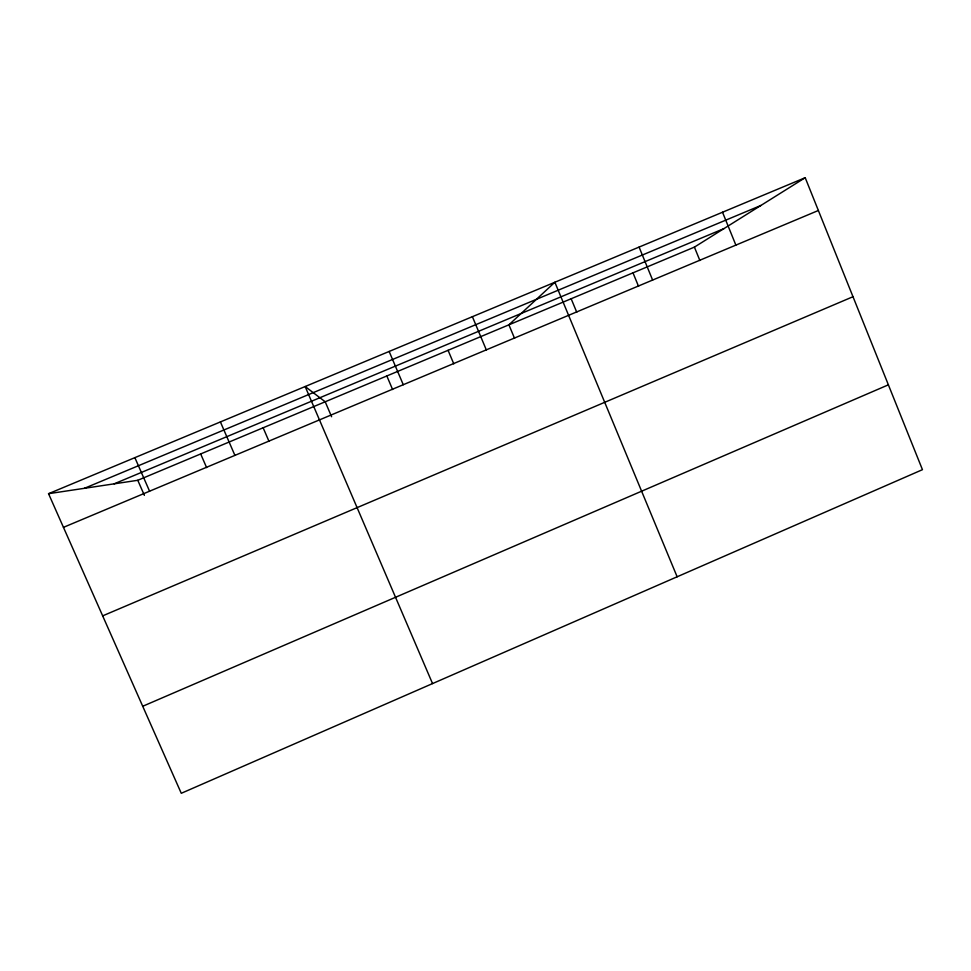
<?xml version="1.0" encoding="UTF-8"?>
<svg xmlns="http://www.w3.org/2000/svg" width="971" height="971" viewBox="0 0 971 971"><rect width="100%" height="100%" fill="white"/><g stroke="black" fill="none" stroke-linecap="round" stroke-linejoin="round"><path stroke-width="1.46" d="M48.55 493.693L137.773 480.293L694.411 247.12L805.202 177.705L922.45 469.673L181.274 793.295L48.55 493.693L805.202 177.705M142.725 706.269L888.38 384.832M102.671 615.857L852.999 296.713M114.141 483.837L723.978 228.598M63.455 527.35L818.371 210.489M84.465 488.292L760.9 205.464M134.872 457.644L149.583 491.205M137.773 480.293L144.376 495.344M200.669 453.943L206.605 467.597M220.405 421.924L234.909 455.387M263.141 427.774L269.016 441.404M331.596 416.741L325.2 401.776L305.161 386.531L432.544 683.584M389.153 351.453L403.268 384.722M386.834 375.959L392.6 389.529M448.068 350.3L453.785 363.846M472.392 316.692L486.301 349.863M514.557 338.333L508.901 324.824L554.866 282.245L677.139 576.786M571.154 298.752L576.75 312.225M632.995 272.851L638.53 286.299M639.088 247.083L652.621 280.061M694.411 247.12L699.885 260.544M722.521 212.236L735.872 245.117"/></g></svg>
